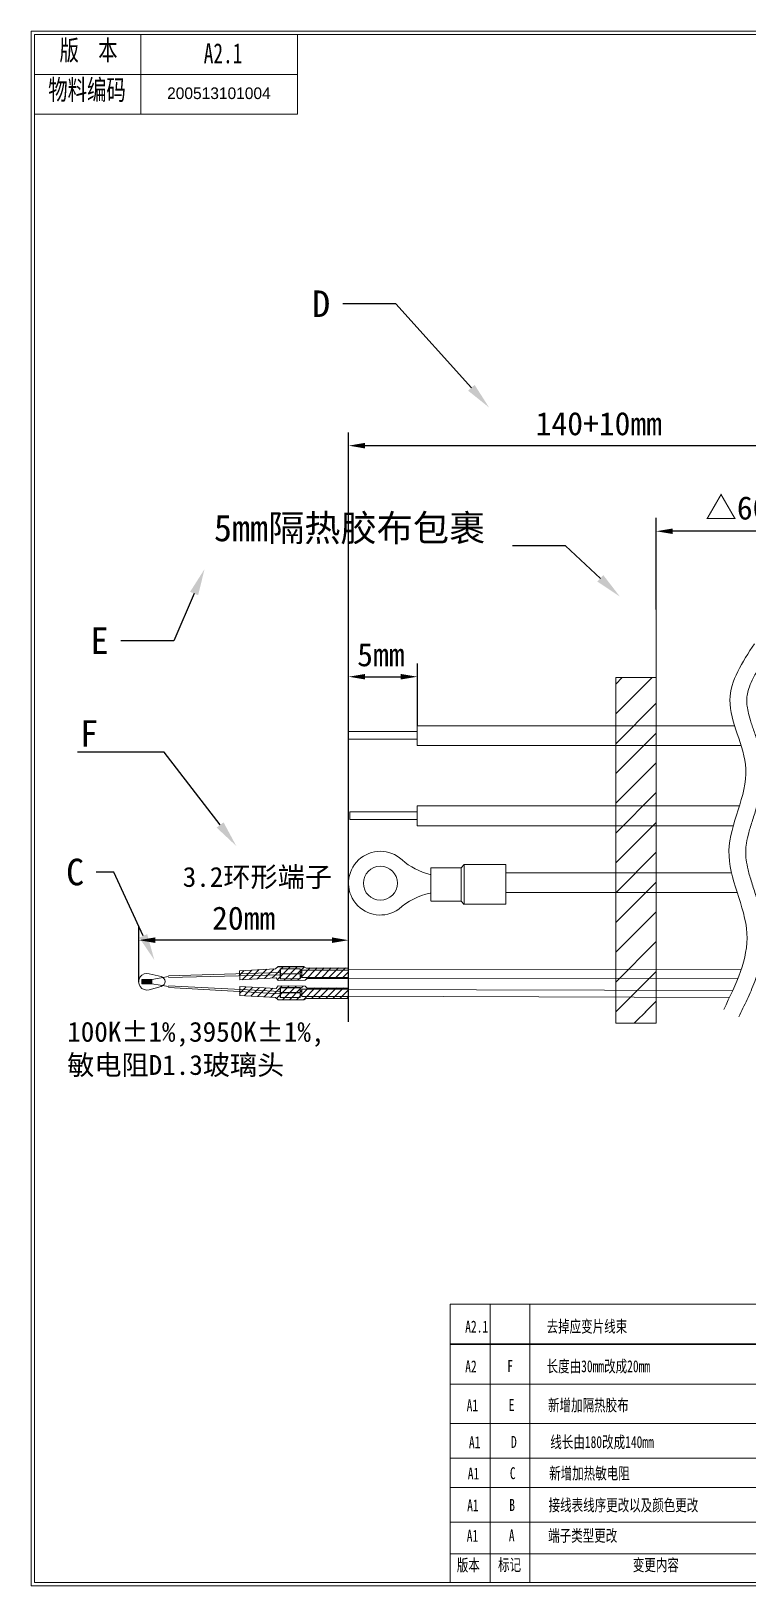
# Model space of a CAD drawing. Header units: millimetres. Extents: x -293 to 5666, y -3485 to 352.
# Drawn here: x -293.1 to -185, y -632.1 to -397.8 of the extents above; entities that cross this region are included whole.
import ezdxf
from ezdxf import colors
from ezdxf.entities.mleader import LeaderData, LeaderLine
from ezdxf.math import Vec2, Vec3

# ---------------------------------------------------------------- set-up
doc = ezdxf.new("R2010")
doc.units = ezdxf.units.MM
doc.header["$PDSIZE"] = -1
doc.layers.get('0').update_dxf_attribs({"lineweight": 18})
for name, color, linetype, lineweight in [('地线', 2, 'Continuous', 18), ('更新', 10, 'Continuous', 18), ('\uf6da醱盄脯', 4, 'Continuous', 18)]:
    doc.layers.add(name, color=color, linetype=linetype, lineweight=lineweight)
doc.styles.add('SLDTEXTSTYLE0', font='')
doc.styles.add('SLDTEXTSTYLE1', font='')
doc.styles.add('SLDTEXTSTYLE26', font='txt.shx', dxfattribs={"width": 0.6, "bigfont": 'bigfont.shx'})
doc.styles.get("Standard").update_dxf_attribs({"font": ''})
doc.styles.get('SLDTEXTSTYLE0').set_extended_font_data('汉仪长仿宋体')
doc.styles.get('SLDTEXTSTYLE1').set_extended_font_data('汉仪长仿宋体')
doc.styles.get('Standard').set_extended_font_data('FangSong')
doc.dimstyles.new('ISO-25', dxfattribs={"dimtxt": 2.5, "dimasz": 2.5, "dimexe": 1.25, "dimexo": 0.625, "dimtad": 1, "dimtxsty": 'Standard', "dimcen": 2.5, "dimdle": 5, "dimadec": 0, "dimazin": 0, "dimtfac": 1, "dimtmove": 0, "dimatfit": 3, "dimfxl": 1, "dimarcsym": 0})

# ---------------------------------------------------------------- blocks, each defined once
blk = doc.blocks.new('*D1238')
at = {"color": 0, "lineweight": -2, "transparency": 16777216}
for p, q in [((-245.24, -496.38), (-245.24, -493.11)), ((-234.87, -502.48), (-234.87, -493.11)), ((-242.74, -495.11), (-237.37, -495.11))]:
    blk.add_line(p, q, dxfattribs=at)
at = {"color": 0, "transparency": 16777216}
for points in [[(-242.74, -494.69), (-242.74, -495.52), (-245.24, -495.11)], [(-237.37, -494.69), (-237.37, -495.52), (-234.87, -495.11)]]:
    blk.add_solid(points, dxfattribs=at)
at = {"layer": 'Defpoints', "color": 0, "transparency": 16777216}
for p in [(-245.24, -496.38), (-234.87, -495.11), (-234.87, -502.48)]:
    blk.add_point(p, dxfattribs=at)
at = {"color": 0, "transparency": 16777216, "insert": (-240.37, -491.81), "char_height": 3.5, "attachment_point": 5, "bg_fill": 3, "box_fill_scale": 1.1, "bg_fill_color": 256, "bg_fill_true_color": 13158600, "bg_fill_transparency": 0}
blk.add_mtext('\\A1;5mm', dxfattribs=at)
blk = doc.blocks.new('*D1241')
at = {"layer": 'Defpoints', "color": 0, "transparency": 16777216}
for p in [(-276.88, -534.81), (-276.88, -541.06), (-245.24, -539.26)]:
    blk.add_point(p, dxfattribs=at)
at = {"layer": '更新', "color": 0, "lineweight": -2, "transparency": 16777216}
for p, q in [((-276.88, -541.06), (-276.88, -532.81)), ((-245.24, -539.26), (-245.24, -532.81)), ((-247.74, -534.81), (-274.38, -534.81))]:
    blk.add_line(p, q, dxfattribs=at)
at = {"layer": '更新', "color": 0, "transparency": 16777216}
for points in [[(-274.38, -534.39), (-274.38, -535.22), (-276.88, -534.81)], [(-247.74, -534.39), (-247.74, -535.22), (-245.24, -534.81)]]:
    blk.add_solid(points, dxfattribs=at)
at = {"layer": '更新', "color": 0, "transparency": 16777216, "insert": (-261.06, -531.51), "char_height": 3.5, "attachment_point": 5}
blk.add_mtext('\\A1;20mm', dxfattribs=at)
blk = doc.blocks.new('*D1244')
at = {"layer": 'Defpoints', "color": 0, "transparency": 16777216}
for p in [(-198.87, -473.19), (-198.87, -484.99), (-169.8, -489.94)]:
    blk.add_point(p, dxfattribs=at)
at = {"layer": '更新', "color": 0, "lineweight": -2, "transparency": 16777216}
for p, q in [((-198.87, -484.99), (-198.87, -471.19)), ((-172.3, -473.19), (-196.37, -473.19)), ((-169.8, -489.94), (-169.8, -471.19))]:
    blk.add_line(p, q, dxfattribs=at)
at = {"layer": '更新', "color": 0, "transparency": 16777216}
for points in [[(-196.37, -472.77), (-196.37, -473.6), (-198.87, -473.19)], [(-172.3, -472.77), (-172.3, -473.6), (-169.8, -473.19)]]:
    blk.add_solid(points, dxfattribs=at)
at = {"layer": '更新', "color": 0, "transparency": 16777216, "insert": (-184.33, -469.7), "char_height": 3.5, "attachment_point": 5}
blk.add_mtext('\\A1;△60mm', dxfattribs=at)
blk = doc.blocks.new('*D1245')
at = {"layer": 'Defpoints', "color": 0, "transparency": 16777216}
for p in [(-169.8, -460.29), (-169.8, -489.94), (-245.24, -547.11)]:
    blk.add_point(p, dxfattribs=at)
at = {"layer": '更新', "color": 0, "lineweight": -2, "transparency": 16777216}
for p, q in [((-245.24, -547.11), (-245.24, -458.29)), ((-169.8, -489.94), (-169.8, -458.29)), ((-242.74, -460.29), (-172.3, -460.29))]:
    blk.add_line(p, q, dxfattribs=at)
at = {"layer": '更新', "color": 0, "transparency": 16777216}
for points in [[(-242.74, -459.87), (-242.74, -460.71), (-245.24, -460.29)], [(-172.3, -459.87), (-172.3, -460.71), (-169.8, -460.29)]]:
    blk.add_solid(points, dxfattribs=at)
at = {"layer": '更新', "color": 0, "transparency": 16777216, "insert": (-207.52, -457), "char_height": 3.5, "attachment_point": 5}
blk.add_mtext('\\A1;140+10mm', dxfattribs=at)

msp = doc.modelspace()

# ---------------------------------------------------------------- hatches: boundary and pattern name
at = {"lineweight": 5}
h = msp.add_hatch(color=256, dxfattribs=at)
h.paths.add_polyline_path([(-274.884, -541.0274), (-274.884, -541.2954), (-274.884, -541.3904), (-276.384, -541.3904), (-276.384, -541.0274)], flags=0)
h.paths.add_polyline_path([(-274.884, -540.7404), (-274.884, -540.9298), (-274.884, -541.0274), (-276.384, -541.0274), (-276.384, -540.7404)], flags=0)
at = {"layer": '\uf6da醱盄脯', "lineweight": 5}
h = msp.add_hatch(dxfattribs=at)
h.set_pattern_fill('??偶', color=256, scale=3, style=0, pattern_type=0)
h.set_pattern_definition([(225, (-22033.2991, -1607.63705), (0.530330086, -0.530330086), [])])
h.paths.add_polyline_path([(-245.3029, -539.283), (-245.2951, -539.7946), (-245.2858, -540.408), (-252.2918, -540.408), (-252.2918, -540.2213), (-252.2918, -540.0368), (-252.2918, -539.6542), (-252.2918, -539.4696), (-252.2918, -539.283)], flags=0)
h.paths.add_polyline_path([(-245.2858, -540.408), (-245.2847, -540.4827), (-245.2836, -540.5581), (-251.4764, -540.5403), (-251.7611, -540.825), (-255.866, -540.8725), (-256.1745, -540.4691), (-261.6318, -540.7894), (-261.6512, -540.4159), (-255.6292, -540.1147), (-255.6377, -539.5865), (-261.6777, -539.9073), (-261.7029, -539.4221), (-256.2456, -539.1018), (-255.8779, -538.7815), (-251.9272, -538.7815), (-251.5832, -538.995), (-245.3073, -538.995), (-245.3029, -539.283), (-252.2918, -539.283), (-252.2918, -539.4696), (-252.5165, -539.4696), (-252.5175, -539.1092), (-255.5175, -539.1092), (-255.5175, -540.6092), (-252.5175, -540.6092), (-252.5175, -540.2213), (-252.2898, -540.2213), (-252.2918, -540.408)], flags=0)
h.paths.add_polyline_path([(-255.6377, -539.5865), (-255.6322, -539.9489), (-255.6297, -540.1147), (-261.6512, -540.4159), (-261.6777, -539.9073)], flags=0)
h.paths.add_polyline_path([(-252.5175, -539.6542), (-252.5175, -539.937), (-252.5175, -540.0368), (-252.5175, -540.2213), (-252.5175, -540.6092), (-255.5175, -540.6092), (-255.5175, -539.1092), (-252.5175, -539.1092), (-252.5175, -539.4696)], flags=0)
h = msp.add_hatch(dxfattribs=at)
h.set_pattern_fill('??偶', color=256, scale=3, style=0, pattern_type=0)
h.set_pattern_definition([(225, (-22033.2991, -1607.16345), (0.530330086, -0.530330086), [])])
h.paths.add_polyline_path([(-245.3029, -543.2716), (-245.3054, -543.4378), (-245.3073, -543.5596), (-251.5832, -543.5596), (-251.9272, -543.7731), (-255.8779, -543.7731), (-256.2456, -543.4528), (-261.7029, -543.1325), (-261.6777, -542.6473), (-255.6383, -542.9681), (-255.6297, -542.4399), (-261.6512, -542.1387), (-261.6318, -541.7652), (-256.1745, -542.0855), (-255.866, -541.6821), (-251.7611, -541.7296), (-251.4764, -542.0143), (-245.2836, -541.9965), (-245.2858, -542.1466), (-252.2918, -542.1466), (-252.2918, -542.3333), (-252.5165, -542.3333), (-252.5175, -541.9454), (-255.5175, -541.9454), (-255.5175, -543.4454), (-252.5175, -543.4454), (-252.5175, -543.085), (-252.2898, -543.085), (-252.2918, -543.2716)], flags=0)
h.paths.add_polyline_path([(-245.2858, -542.1466), (-245.2981, -542.9573), (-245.3029, -543.2716), (-252.2918, -543.2716), (-252.2918, -543.085), (-252.2918, -542.9004), (-252.2918, -542.5178), (-252.2918, -542.3333), (-252.2918, -542.1466)], flags=0)
h.paths.add_polyline_path([(-252.5175, -542.5178), (-252.5175, -542.7971), (-252.5175, -542.9004), (-252.5175, -543.085), (-252.5175, -543.4454), (-255.5175, -543.4454), (-255.5175, -541.9454), (-252.5175, -541.9454), (-252.5175, -542.3333)], flags=0)
edge = h.paths.add_edge_path(flags=0)
edge.add_line((-255.6297, -542.4399), (-255.6338, -542.6903))
edge.add_line((-255.6338, -542.6903), (-255.6383, -542.9681))
edge.add_line((-255.6383, -542.9681), (-261.6777, -542.6473))
edge.add_line((-261.6777, -542.6473), (-261.6512, -542.1387))
edge.add_line((-261.6512, -542.1387), (-255.6292, -542.44))

# ---------------------------------------------------------------- linework, layer by layer
at = {"color": 7, "lineweight": 13}
for p, q in [((-293.0969, -397.8207), (30.9956, -397.8207)), ((-293.0969, -397.8207), (-293.0969, -632.1088)), ((-292.5969, -398.3207), (30.5072, -398.3207)), ((-292.5969, -398.3207), (-292.5969, -631.6088)), ((-276.5584, -398.3207), (-276.5584, -410.3573)), ((-252.9459, -398.3207), (-252.9459, -410.3573)), ((-292.5969, -404.3557), (-252.9459, -404.3557)), ((-292.5969, -410.3573), (-252.9459, -410.3573)), ((-223.9068, -589.6459), (-223.9068, -631.6616)), ((-217.9068, -589.6459), (-217.9068, -631.6616)), ((-104.5076, -607.6616), (-229.9068, -607.6616)), ((-104.5076, -612.8828), (-229.9068, -612.8828)), ((-166.5076, -617.2616), (-229.9068, -617.2616)), ((-166.5076, -627.2828), (-229.9068, -627.2828)), ((-293.0969, -632.1088), (31.0072, -632.1088)), ((-292.5969, -631.6088), (30.5072, -631.6088))]:
    msp.add_line(p, q, dxfattribs=at)
at = {"lineweight": 13}
for p, q in [((-276.5584, -398.3207), (-292.5969, -398.3207)), ((-276.5584, -398.3207), (-276.5584, -404.3557)), ((-276.5584, -404.3557), (-292.5969, -404.3557))]:
    msp.add_line(p, q, dxfattribs=at)
at = {"color": 0}
for p, q in [((-245.2369, -496.3761), (-245.2369, -497.5401)), ((-245.0712, -515.4692), (-234.9042, -515.4692)), ((-245.0712, -516.6332), (-234.9042, -516.6332))]:
    msp.add_line(p, q, dxfattribs=at)
for p, q in [((-245.2369, -503.3652), (-234.8832, -503.3652)), ((-245.2369, -504.5292), (-234.8832, -504.5292))]:
    msp.add_line(p, q)
at = {"color": 0, "lineweight": 5}
for p, q in [((-228.2456, -523.9024), (-227.8294, -523.4024)), ((-228.2456, -523.9024), (-228.2456, -528.9024)), ((-227.8294, -523.4024), (-227.8294, -529.4024)), ((-227.8294, -529.4275), (-228.2456, -528.9275)), ((-231.7748, -631.6088), (-84.1053, -631.6088))]:
    msp.add_line(p, q, dxfattribs=at)
at = {"lineweight": 5}
for p, q in [((-255.8779, -538.7815), (-256.2456, -539.1018)), ((-251.9406, -538.8047), (-255.8912, -538.8047)), ((-251.9272, -538.7815), (-255.8779, -538.7815)), ((-251.5965, -539.0183), (-251.9406, -538.8047)), ((-273.5043, -540.3047), (-275.3041, -539.8597)), ((-272.4033, -540.2666), (-274.884, -540.7404)), ((-256.2456, -539.1018), (-261.7029, -539.4221)), ((-261.6318, -540.7894), (-256.1745, -540.4691)), ((-256.1745, -540.4691), (-255.866, -540.8725)), ((-255.8793, -540.8957), (-251.7745, -540.8482)), ((-255.866, -540.8725), (-251.7611, -540.825)), ((-252.5308, -539.8824), (-255.5308, -539.8824)), ((-252.5175, -539.8592), (-255.5175, -539.8592)), ((-252.3031, -539.4929), (-252.5298, -539.4929)), ((-252.3031, -539.6774), (-252.5298, -539.6774)), ((-252.3031, -540.06), (-252.5298, -540.06)), ((-252.3031, -540.2445), (-252.5298, -540.2445)), ((-251.7745, -540.8482), (-251.4897, -540.5635)), ((-245.2969, -539.0183), (-251.5965, -539.0183)), ((-251.4897, -540.5635), (-245.2969, -540.5813)), ((-273.4682, -541.7641), (-275.289, -542.2668)), ((-272.404, -541.8067), (-274.884, -541.3904)), ((-256.2456, -543.4528), (-261.7029, -543.1325)), ((-261.6318, -541.7652), (-256.1745, -542.0855)), ((-255.8779, -543.7731), (-256.2456, -543.4528)), ((-256.1745, -542.0855), (-255.866, -541.6821)), ((-255.8793, -541.7054), (-251.7745, -541.7528)), ((-255.866, -541.6821), (-251.7611, -541.7296)), ((-252.5308, -542.7186), (-255.5308, -542.7186)), ((-252.5175, -542.6954), (-255.5175, -542.6954)), ((-252.3031, -542.3565), (-252.5298, -542.3565)), ((-252.3031, -542.541), (-252.5298, -542.541)), ((-252.3031, -542.9237), (-252.5298, -542.9237)), ((-252.3031, -543.1082), (-252.5298, -543.1082)), ((-251.7745, -541.7528), (-251.4897, -542.0375)), ((-251.4897, -542.0375), (-245.2969, -542.0197)), ((-251.9406, -543.7963), (-255.8912, -543.7963)), ((-251.9272, -543.7731), (-255.8779, -543.7731)), ((-251.5965, -543.5828), (-251.9406, -543.7963)), ((-245.2969, -543.5828), (-251.5965, -543.5828))]:
    msp.add_line(p, q, dxfattribs=at)
at = {"color": 7, "linetype": 'Continuous', "lineweight": 13}
msp.add_line((-166.5076, -622.4828), (-229.9068, -622.4828), dxfattribs=at)
at = {"color": 1}
msp.add_lwpolyline([(-186.0768, -505.4845), (-234.8832, -505.4845), (-234.8832, -502.4845), (-187.0622, -502.4845)], dxfattribs=at)
at = {"color": 0}
for points in [[(-187.2566, -517.5843), (-234.9042, -517.5843), (-234.9042, -514.5843), (-186.3269, -514.5843)], [(-229.9068, -607.6616), (-229.9068, -631.6088)]]:
    msp.add_lwpolyline(points, dxfattribs=at)
at = {"color": 4}
msp.add_lwpolyline([(-245.0712, -515.4692), (-245.0712, -516.6332)], dxfattribs=at)
at = {"color": 0, "lineweight": 5}
for points in [[(-228.2456, -523.9024), (-232.8294, -523.9024), (-232.8294, -528.9024)], [(-227.8294, -529.4024), (-221.5294, -529.4024), (-221.5294, -523.4024), (-227.8294, -523.4024)], [(-232.8294, -528.9275), (-228.2456, -528.9275)]]:
    msp.add_lwpolyline(points, dxfattribs=at)
at = {"color": 2}
msp.add_lwpolyline([(-186.6514, -527.6343), (-221.5294, -527.6343), (-221.5294, -524.6343), (-187.5121, -524.6343)], dxfattribs=at)
at = {"lineweight": 5}
for points in [[(-274.884, -540.7404), (-274.884, -541.3904), (-276.384, -541.3904), (-276.384, -540.7404)], [(-252.5308, -540.6324), (-252.5308, -539.1324), (-255.5308, -539.1324), (-255.5308, -540.6324)], [(-252.5175, -540.6092), (-252.5175, -539.1092), (-255.5175, -539.1092), (-255.5175, -540.6092)], [(-245.2969, -540.4312), (-245.2969, -539.3062), (-252.3052, -539.3062), (-252.3052, -540.4312)], [(-252.5308, -541.9686), (-252.5308, -543.4686), (-255.5308, -543.4686), (-255.5308, -541.9686)], [(-252.5175, -541.9454), (-252.5175, -543.4454), (-255.5175, -543.4454), (-255.5175, -541.9454)], [(-245.2969, -542.1699), (-245.2969, -543.2949), (-252.3052, -543.2949), (-252.3052, -542.1699)]]:
    msp.add_lwpolyline(points, close=True, dxfattribs=at)
at = {"color": 7}
for points in [[(-186.0593, -539.2333), (-245.2944, -539.1914), (-245.2994, -540.546), (-186.5575, -540.5879)], [(-187.3382, -542.411), (-245.2969, -542.2201), (-245.2969, -543.2446), (-187.815, -543.4349)]]:
    msp.add_lwpolyline(points, dxfattribs=at)
at = {"color": 0}
msp.add_circle((-240.4469, -526.2171), 2.56, dxfattribs=at)
for centre, radius, start, end in [((-240.4469, -526.2171), 4.8, 47.201996, 305.39953), ((-230.9013, -515.7469), 9.3686, 227.871446, 257.504802), ((-230.9615, -537.4798), 9.9488, 101.408389, 132.371271)]:
    msp.add_arc(centre, radius, start, end, dxfattribs=at)
at = {"lineweight": 5}
for centre, radius, start, end in [((-275.634, -541.0654), 1.25, 74.696976, 286.023496), ((-273.6587, -541.0387), 0.75, 284.712615, 78.122831)]:
    msp.add_arc(centre, radius, start, end, dxfattribs=at)
at = {"layer": '地线', "color": 0}
for p, q in [((-255.5202, -539.6832), (-272.3922, -540.1582)), ((-255.5148, -540.0353), (-272.3922, -540.411)), ((-255.5175, -542.5193), (-272.3922, -541.6911)), ((-255.5175, -542.8715), (-272.3922, -541.921))]:
    msp.add_line(p, q, dxfattribs=at)
at = {"layer": '更新', "color": 0}
for p, q in [((-204.9694, -495.2449), (-198.8698, -495.2449)), ((-261.7029, -539.4221), (-261.6318, -540.7894)), ((-261.6318, -541.7652), (-261.6318, -543.1367)), ((-229.9068, -607.6616), (-229.9068, -589.6459)), ((-229.9068, -589.6459), (-166.6269, -589.6459)), ((-229.9068, -595.6511), (-166.6269, -595.6511)), ((-229.9068, -595.7105), (-166.5667, -595.7105)), ((-229.9068, -601.7158), (-166.5667, -601.7158))]:
    msp.add_line(p, q, dxfattribs=at)
at = {"layer": '更新', "color": 4}
msp.add_spline([(-184.0707, -490.133), (-187.7566, -498.6084), (-185.356, -508.9694), (-187.9052, -521.3665), (-185.1918, -533.7784), (-188.6894, -545.2406)], degree=3, dxfattribs=at)
msp.add_open_spline([(-181.9518, -491.5156), (-182.3962, -492.1966), (-183.2329, -493.48), (-184.2125, -495.1871), (-184.8274, -496.5821), (-185.1412, -497.6829), (-185.222, -498.3553), (-185.232, -498.9375), (-185.1862, -499.5806), (-184.9659, -500.6823), (-184.5449, -502.0904), (-183.9713, -503.7547), (-183.39, -505.5581), (-182.9836, -507.2703), (-182.7816, -509.0136), (-182.8347, -510.7673), (-183.157, -512.7051), (-183.7063, -514.7262), (-184.3604, -516.7359), (-184.9294, -518.5755), (-185.278, -520.1187), (-185.3688, -521.0286), (-185.3831, -521.8277), (-185.3243, -522.7312), (-185.0263, -524.2663), (-184.4958, -526.0948), (-183.823, -528.1483), (-183.1884, -530.2702), (-182.7963, -532.1413), (-182.6068, -534.0755), (-182.6833, -536.094), (-183.1567, -538.5529), (-184.0111, -541.1418), (-185.159, -543.781), (-186.0029, -545.5059), (-186.4165, -546.3519)], degree=3, knots=[0, 0, 0, 0, 2.26200437, 4.38684892, 6.20297248, 7.74036146, 9.13219336, 9.38091268, 10.59033211, 12.01278737, 13.66215436, 15.42099169, 17.17982903, 18.7893117, 19.91420816, 21.36897827, 23.01532404, 24.93699589, 26.99083819, 29.04468049, 30.90566819, 32.47545155, 32.62094368, 34.21147444, 36.03962245, 38.14587516, 40.25212786, 42.35838056, 44.2580413, 45.30540088, 47.25799969, 49.39920424, 51.88657284, 54.55486704, 57.22316123, 57.22316123, 57.22316123, 57.22316123], dxfattribs=at)

# ---------------------------------------------------------------- texts
at = {"char_height": 3.032747}
for s, insert, width, attachment_point, style in [('{\\fFangSong|b0|i0|c134|p2;\\W0.707;版  本}', (-288.819, -399.186), 18.108893, 1, 'SLDTEXTSTYLE26'), ('{\\fFangSong|b0|i0|c134|p49;\\W0.707;A2.1}', (-264.1577, -399.6472), 5.905607, 2, 'SLDTEXTSTYLE1'), ('{\\fFangSong|b0|i0|c134|p2;\\W0.707;物料编码}', (-290.5113, -405.1469), 24.186032, 1, 'SLDTEXTSTYLE0')]:
    msp.add_mtext(s, dxfattribs=dict(at, insert=insert, width=width, attachment_point=attachment_point, style=style))
at = {"color": 7, "linetype": 'Continuous', "lineweight": 35, "insert": (-264.7849, -406.3109), "char_height": 1.75, "width": 6.185596, "attachment_point": 2, "style": 'SLDTEXTSTYLE1'}
msp.add_mtext('200513101004', dxfattribs=at)
at = {"color": 3, "lineweight": 5, "insert": (-287.6475, -547.1076), "char_height": 3, "width": 89.666473, "attachment_point": 1, "bg_fill": 2}
msp.add_mtext('100K%%P1%,3950K%%P1%,\\P敏电阻D1.3玻璃头', dxfattribs=at)
at = {"char_height": 1.8, "attachment_point": 1, "style": 'SLDTEXTSTYLE0'}
for s, insert in [('{\\fFangSong|b0|i0|c134|p49;\\W0.707;A2.1}', (-227.6621, -592.1321)), ('{\\fFangSong|b0|i0|c134|p49;\\W0.707;去掉应变片线束}', (-215.3918, -592.1039)), ('{\\fFangSong|b0|i0|c134|p49;\\W0.707;A2}', (-227.6621, -598.1374)), ('{\\fFangSong|b0|i0|c134|p49;\\W0.707;F}', (-221.3184, -598.0879)), ('{\\fFangSong|b0|i0|c134|p49;\\W0.707;长度由30mm改成20mm}', (-215.3918, -598.1092)), ('{\\fFangSong|b0|i0|c134|p49;\\W0.707;A1}', (-227.4414, -604.0075)), ('{\\fFangSong|b0|i0|c134|p49;\\W0.707;E}', (-221.0976, -603.958)), ('{\\fFangSong|b0|i0|c134|p49;\\W0.707;新增加隔热胶布}', (-215.171, -603.9793)), ('{\\fFangSong|b0|i0|c134|p49;\\W0.707;A1}', (-227.0986, -609.5585)), ('{\\fFangSong|b0|i0|c134|p49;\\W0.707;D}', (-220.7548, -609.509)), ('{\\fFangSong|b0|i0|c134|p49;\\W0.707;线长由180改成140mm}', (-214.8282, -609.5303)), ('{\\fFangSong|b0|i0|c134|p49;\\W0.707;A1}', (-227.2722, -614.2714)), ('{\\fFangSong|b0|i0|c134|p49;\\W0.707;C}', (-220.9285, -614.2219)), ('{\\fFangSong|b0|i0|c134|p49;\\W0.707;新增加热敏电阻}', (-215.0019, -614.2432)), ('{\\fFangSong|b0|i0|c134|p49;\\W0.707;A1}', (-227.3634, -619.0672)), ('{\\fFangSong|b0|i0|c134|p49;\\W0.707;B}', (-221.0196, -619.0177)), ('{\\fFangSong|b0|i0|c134|p49;\\W0.707;接线表线序更改以及颜色更改}', (-215.0931, -619.039)), ('{\\fFangSong|b0|i0|c134|p49;\\W0.707;A1}', (-227.4265, -623.6585)), ('{\\fFangSong|b0|i0|c134|p49;\\W0.707;A}', (-221.0828, -623.609)), ('{\\fFangSong|b0|i0|c134|p49;\\W0.707;端子类型更改}', (-215.1562, -623.6302)), ('{\\fFangSong|b0|i0|c134|p49;\\W0.707;版本}', (-228.9202, -628.0851)), ('{\\fFangSong|b0|i0|c134|p49;\\W0.707;标记}', (-222.7104, -628.0356)), ('{\\fFangSong|b0|i0|c134|p49;\\W0.707;变更内容}', (-202.398, -628.0568))]:
    msp.add_mtext(s, dxfattribs=dict(at, insert=insert))
at = {"layer": '更新', "color": 0, "insert": (-270.2394, -523.7714), "char_height": 3, "width": 28.024464, "attachment_point": 1}
msp.add_mtext('{\\fFangSong|b0|i0|c134|p49;3.2环形端子}', dxfattribs=at)

# ---------------------------------------------------------------- dimensions: what is measured, and where the dimension line sits
at = {"layer": '更新', "color": 0}
for base, p1, p2, text, picture, middle in [((-198.8698, -473.1861), (-169.7975, -489.9415), (-198.8698, -484.9887), '△60mm', '*D1244', (-184.3336, -469.7021)), ((-276.884, -534.8059), (-245.2369, -539.2603), (-276.884, -541.0575), '20mm', '*D1241', (-261.0604, -531.5119))]:
    dim = msp.add_linear_dim(base=base, p1=p1, p2=p2, text=text, dimstyle='ISO-25', override={"dimtxt": 3.5, "dimexe": 2, "dimexo": 0, "dimgap": 1.524, "dimtih": 1, "dimtoh": 1, "dimzin": 0, "dimtxsty": 'Standard', "dimadec": 2, "dimtolj": 1}, dxfattribs=at)
    dim.commit()
    dim.dimension.update_dxf_attribs({"geometry": picture, "text_midpoint": middle})

# ---------------------------------------------------------------- leaders
at = {"layer": '更新'}
ml = msp.add_multileader_mtext('Standard', dxfattribs=at)
ml.set_content('D', color=256)
ml.set_leader_properties()
ml.build(insert=Vec2(0, 0))
ml.multileader.update_dxf_attribs({"text_right_attachment_type": 2})
ctx = ml.context
ctx.base_point, ctx.plane_origin = Vec3(-252.724, -438.9013), Vec3(-224.059, -454.5409)
ctx.right_attachment = 2
notes = []
notes.append((ctx, [(0, (1, 1, 0), (-238.1183, -438.9013), (-1, 0), 8, [(0, [(-224.059, -454.5409)], 256, [])])]))
ctx.mtext.insert = Vec3(-250.724, -436.9013)
at = {"layer": '更新', "color": 0}
ml = msp.add_multileader_mtext('Standard', dxfattribs=at)
ml.set_content('5mm隔热胶布包裹')
ml.set_leader_properties()
ml.build(insert=Vec2(0, 0))
ml.multileader.update_dxf_attribs({"text_right_attachment_type": 7})
ctx = ml.context
ctx.base_point, ctx.plane_origin = Vec3(-267.5382, -473.0472), Vec3(-204.3587, -483.0145)
ctx.right_attachment = 7
notes.append((ctx, [(0, (1, 1, 0), (-212.521, -475.4015), (-1, 0), 8, [(0, [(-204.3587, -483.0145)], 256, [])])]))
ctx.mtext.insert = Vec3(-265.5382, -470.6929)
at = {"layer": '更新'}
ml = msp.add_multileader_mtext('Standard', dxfattribs=at)
ml.set_content('E', color=256)
ml.set_leader_properties()
ml.build(insert=Vec2(0, 0))
ml.multileader.update_dxf_attribs({"text_right_attachment_type": 2})
ctx = ml.context
ctx.base_point, ctx.plane_origin = Vec3(-286.1523, -489.6865), Vec3(-266.9481, -478.8897)
ctx.right_attachment = 2
notes.append((ctx, [(0, (1, 1, 0), (-271.5694, -489.6865), (-1, 0), 8, [(0, [(-266.9481, -478.8897)], 256, [])])]))
ctx.mtext.insert = Vec3(-284.1523, -487.6865)
ml = msp.add_multileader_mtext('Standard', dxfattribs=at)
ml.set_content('F', color=256)
ml.set_leader_properties()
ml.build(insert=Vec2(0, 0))
ml.multileader.update_dxf_attribs({"text_right_attachment_type": 6})
ctx = ml.context
ctx.base_point, ctx.plane_origin = Vec3(-287.7184, -503.6817), Vec3(-262.1683, -520.6144)
ctx.right_attachment = 6
notes.append((ctx, [(0, (1, 1, 0), (-273.0441, -506.4817), (-1, 0), 8, [(0, [(-262.1683, -520.6144)], 256, [])])]))
ctx.mtext.insert = Vec3(-285.7184, -501.6589)
ml = msp.add_multileader_mtext('Standard', dxfattribs=at)
ml.set_content('C', color=256)
ml.set_leader_properties()
ml.build(insert=Vec2(0, 0))
ml.multileader.update_dxf_attribs({"text_right_attachment_type": 2})
ctx = ml.context
ctx.base_point, ctx.plane_origin = Vec3(-289.8197, -524.5679), Vec3(-274.5187, -537.7925)
ctx.right_attachment = 2
notes.append((ctx, [(0, (1, 1, 0), (-280.6262, -524.5679), (-1, 0), 2.6563, [(0, [(-274.5187, -537.7925)], 256, [])])]))
ctx.mtext.insert = Vec3(-287.8197, -522.5336)
for ctx, leaders in notes:
    for number, flags, end, landing, length, lines in leaders:
        leader = LeaderData()
        leader.index, (leader.has_last_leader_line, leader.has_dogleg_vector, leader.attachment_direction) = number, flags
        leader.last_leader_point, leader.dogleg_vector, leader.dogleg_length = Vec3(end), Vec3(landing), length
        for number, points, colour, breaks in lines:
            line = LeaderLine()
            line.index, line.vertices, line.color, line.breaks = number, Vec3.list(points), colors.encode_raw_color(colour), breaks
            leader.lines.append(line)
        ctx.leaders.append(leader)

# ---------------------------------------------------------------- next in the draw order: hatches: boundary and pattern name
h = msp.add_hatch(dxfattribs=at)
h.set_pattern_fill('ANSI31', color=4)
h.set_pattern_definition([(45, (-10.5983, -18.973), (-2.245064, 2.245064), [])])
h.paths.add_polyline_path([(-204.9694, -547.3017), (-204.9694, -495.2449), (-198.8698, -495.2449), (-198.8698, -547.3186)])

# ---------------------------------------------------------------- next in the draw order: linework, layer by layer
at = {"layer": '更新', "color": 0}
for p, q in [((-198.8698, -484.9887), (-198.8698, -547.3186)), ((-204.9694, -547.3017), (-204.9694, -495.2449)), ((-198.8698, -547.3186), (-204.9694, -547.3017))]:
    msp.add_line(p, q, dxfattribs=at)

# ---------------------------------------------------------------- next in the draw order: dimensions: what is measured, and where the dimension line sits
at = {"color": 0}
dim = msp.add_linear_dim(base=(-234.8748, -495.1072), p1=(-245.2369, -496.3761), p2=(-234.8748, -502.4845), text='5mm', dimstyle='ISO-25', override={"dimtxt": 3.5, "dimexe": 2, "dimexo": 0, "dimgap": 1.524, "dimtih": 1, "dimtoh": 1, "dimdec": 1, "dimzin": 0, "dimtxsty": 'Standard', "dimsah": 1, "dimadec": 1, "dimtdec": 1, "dimtfill": 1, "dimtolj": 1}, dxfattribs=at)
dim.commit()
dim.dimension.update_dxf_attribs({"geometry": '*D1238', "text_midpoint": (-240.3729, -495.1072), "dimtype": 160})

# ---------------------------------------------------------------- next in the draw order: linework, layer by layer
at = {"layer": '更新', "color": 0}
msp.add_line((-245.2369, -503.3652), (-245.2369, -504.5292), dxfattribs=at)

# ---------------------------------------------------------------- next in the draw order: dimensions: what is measured, and where the dimension line sits
dim = msp.add_linear_dim(base=(-169.7975, -460.291), p1=(-245.2369, -547.1076), p2=(-169.7975, -489.9415), text='140+10mm', dimstyle='ISO-25', override={"dimtxt": 3.5, "dimexe": 2, "dimexo": 0, "dimgap": 1.524, "dimtih": 1, "dimtoh": 1, "dimzin": 0, "dimtxsty": 'Standard', "dimadec": 2, "dimtolj": 1}, dxfattribs=at)
dim.commit()
dim.dimension.update_dxf_attribs({"geometry": '*D1245', "text_midpoint": (-207.5172, -456.997)})

doc.saveas('drawing.dxf')
